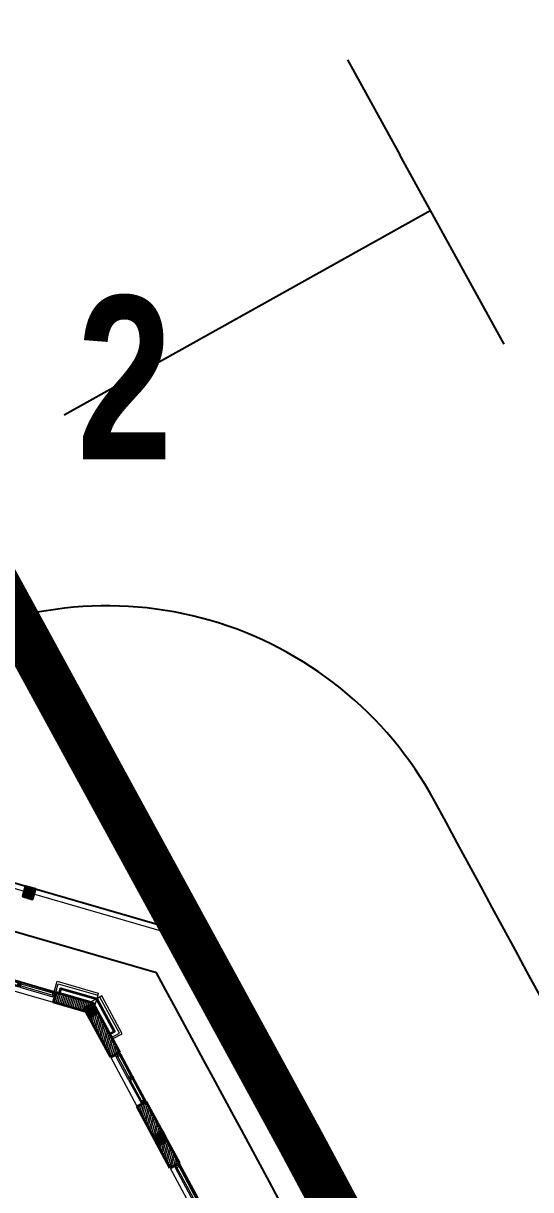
# Model space of a CAD drawing. Header units: millimetres. Extents: x 567980 to 569372, y 2065777 to 2066674.
# Drawn here: x 569135.21 to 569146.09, y 2066350.25 to 2066375.26 of the extents above; entities that cross this region are included whole.
import ezdxf
from ezdxf.xclip import XClip

# ---------------------------------------------------------------- set-up
doc = ezdxf.new("R2010")
doc.units = ezdxf.units.MM
for name, pattern in [('ACAD_ISO10W100', [18.5, 12, -3, 0.5, -3]), ('CENTER', [3, 1.5, -0.5, 0.5, -0.5]), ('HIDDEN', [0.75, 0.5, -0.25])]:
    doc.linetypes.add(name, pattern=pattern)
for name, color, linetype, lineweight in [('A-COT VACH', 2, 'Continuous', 35), ('A-CUA', 25, 'Continuous', 5), ('A-HATCH', 251, 'Continuous', 5), ('A-NET THAY', 125, 'Continuous', 18), ('A-TUONG', 255, 'Continuous', 35), ('boDnv', 54, 'Continuous', 25), ('E- RANH GIOI', 1, 'CENTER', 13)]:
    doc.layers.add(name, color=color, linetype=linetype, lineweight=lineweight)
for name, color, linetype in [('datOlienke', 42, 'Continuous'), ('LogDg', 7, 'Continuous'), ('LoLK', 6, 'Continuous'), ('QH', 7, 'Continuous'), ('QUYEN', 7, 'Continuous'), ('RANHGIOI', 2, 'HIDDEN'), ('TimDg', 222, 'Continuous'), ('ViaHeS', 32, 'Continuous')]:
    doc.layers.add(name, color=color, linetype=linetype)
doc.styles.add('ARIALB', font='', dxfattribs={"width": 0.75})
doc.styles.add('rms', font='romans.shx', dxfattribs={"width": 0.7, "bigfont": 'vns.shx'})
doc.styles.get('ARIALB').set_extended_font_data('.VnArialH', bold=True)
doc.linetypes.add('ADL', pattern='A,0.125,-0.15,["++",rms,S=0.5,R=0,X=0,Y=-0.2245],-1.35,1.125', length=2.75)

# ---------------------------------------------------------------- blocks, each defined once
blk = doc.blocks.new('NEN')
at = {"layer": 'boDnv', "color": 10, "linetype": 'ADL', "ltscale": 0.25}
blk.add_lwpolyline([(447.024, -28.766, 0.001711), (440.579, -16.796), (434.623, -15.073), (276.129, -103.512), (274.235, -109.654), (280.307, -121.793)], format="xyb", close=True, dxfattribs=at)
at = {"layer": 'datOlienke'}
blk.add_lwpolyline([(448.369, -29.161, 0.001887), (441.258, -15.951), (434.5, -13.997), (275.291, -102.834), (273.162, -109.742), (279.88, -123.176)], format="xyb", close=True, dxfattribs=at)
at = {"layer": 'LogDg'}
blk.add_lwpolyline([(462.182, -42.484, 0.004173), (446.541, -13.107, 0.41755), (435.613, -9.94), (272.325, -101.054, 0.401037), (269.068, -111.618), (286.084, -145.639, 0.427514), (297.137, -149.047), (456.991, -59.849, 0.406017), (462.182, -42.484)], format="xyb", dxfattribs=at)
at = {"layer": 'LoLK'}
blk.add_lwpolyline([(441.258, -15.951), (434.5, -13.997), (431.083, -15.903), (440.828, -33.368), (448.369, -29.161, 0.001887)], format="xyb", close=True, dxfattribs=at)
at = {"layer": 'RANHGIOI', "color": 1, "ltscale": 9, "const_width": 1}
blk.add_lwpolyline([(-499.271, -471.636), (-50.48, -321.024, 0.050684), (130.425, -239.135), (301.319, -139.843), (460, -51.299, 0.006594), (435.293, -5.051), (303.078, 234.769), (284.672, 225.077), (-55.993, 76.586), (-56.839, 76.223, -0.005137), (-90.743, 62.093)], format="xyb", dxfattribs=at)
at = {"layer": 'TimDg', "linetype": 'ACAD_ISO10W100', "ltscale": 0.75}
blk.add_lwpolyline([(283.906, 294.402), (445.802, 0.743, -0.007517), (474.039, -52.348), (508.786, -120.117, 0.000278)], format="xyb", dxfattribs=at)
blk.add_lwpolyline([(446.462, -0.451), (260.371, -104.289)], dxfattribs=at)
at = {"layer": 'ViaHeS'}
blk.add_lwpolyline([(441.258, -15.951), (434.5, -13.997), (275.291, -102.834), (273.162, -109.742), (288.93, -141.269), (295.49, -143.229), (301.319, -139.843), (453.888, -54.71), (456.773, -45.088, 0.004151)], format="xyb", close=True, dxfattribs=at)
at = {"layer": 'QH', "style": 'ARIALB', "width": 0.75}
blk.add_text('2', height=3.5, dxfattribs=at).set_placement((438.876, -5.783, -2.251))
blk = doc.blocks.new('NEN A')
at = {"layer": 'datOlienke'}
blk.add_lwpolyline([(7.63, 25, 0.001887), (7.857, 40), (2.908, 45), (-179.409, 45), (-184.635, 40.005), (-185.313, 25)], format="xyb", close=True, dxfattribs=at)
at = {"layer": 'LoLK'}
blk.add_lwpolyline([(7.857, 40), (2.908, 45), (-1.005, 45), (-1.005, 25), (7.63, 25, 0.001887)], format="xyb", close=True, dxfattribs=at)
blk = doc.blocks.new('cot 220')
at = {"layer": 'A-COT VACH'}
h = blk.add_hatch(color=256, dxfattribs=at)
h.dxf.hatch_style = 1
h.paths.add_polyline_path([(110, 110), (-110, 110), (-110, -110), (110, -110)])
blk.add_lwpolyline([(-110, -110), (110, -110), (110, 110), (-110, 110)], close=True, dxfattribs=at)
blk = doc.blocks.new('c a3')
at = {"layer": 'A-NET THAY'}
blk.add_line((-6915, 19890), (-6915, 20000), dxfattribs=at)
at = {"layer": 'A-NET THAY', "ltscale": 100}
for points in [[(0, 20000), (-8635, 20000), (-8862, 5000), (-3913, 0), (0, 0)], [(-110, 19890), (-8527, 19890), (-8752, 5044), (-3867, 110), (-110, 110)]]:
    blk.add_lwpolyline(points, close=True, dxfattribs=at)
at = {"layer": 'QUYEN'}
for points in [[(-8415, 19890, 37.5, 37.5, 0), (-7872, 19346, 0, 0, 0.192739), (-7665, 19890, 0, 0, 1.782882)], [(-6915, 19890, 37.5, 37.5, 0), (-7459, 19346, 0, 0, -0.192739), (-7665, 19890, 0, 0, -1.782882)], [(-3720, 110, 62.5, 62.5, 0), (-2814, 1016, 0, 0, -0.192739), (-2470, 110, 0, 0, -1.782882)], [(-220, 110, 62.5, 62.5, 0), (-1126, 1016, 0, 0, 0.192739), (-1470, 110, 0, 0, 1.782882)]]:
    blk.add_lwpolyline(points, format="xyseb", dxfattribs=at)
at = {"layer": 'A-COT VACH'}
for p in [(-8525, 19890), (-4318, 19890), (-110, 19890), (-3803, 110), (-110, 110)]:
    blk.add_blockref('cot 220', p, dxfattribs=at)
for p, rotation in [((-8616, 14908), 359.332740468468), ((-8694, 10008), 359.332740468468), ((-8751, 5108), 359.332740468468), ((-6309, 2577), 314.7104517885846)]:
    blk.add_blockref('cot 220', p, dxfattribs=dict(at, rotation=rotation))
blk = doc.blocks.new('*U416')
at = {"layer": 'A-CUA', "color": 32}
for points in [[(60, -40), (45, -40), (45, -10), (0, -10), (0, -40), (0, -40), (0, -90), (0, -90), (0, -120), (45, -120), (45, -90), (60, -90)], [(30, -90), (60, -90), (60, -40), (30, -40)], [(793, -90), (763, -90), (763, -40), (793, -40)], [(822, -90), (807, -90), (807, -40), (822, -40), (822, -10), (777, -10), (777, -40), (793, -40), (793, -90), (777, -90), (777, -120), (822, -120)], [(807, -90), (837, -90), (837, -40), (807, -40)], [(1540, -40), (1555, -40), (1555, -10), (1600, -10), (1600, -40), (1600, -40), (1600, -90), (1600, -90), (1600, -120), (1555, -120), (1555, -90), (1540, -90)], [(1570, -90), (1540, -90), (1540, -40), (1570, -40)]]:
    blk.add_lwpolyline(points, close=True, dxfattribs=at)
at = {"layer": 'A-CUA', "color": 37, "lineweight": -2}
for points in [[(45, -10), (777, -10), (777, -40), (45, -40)], [(45, -90), (777, -90), (777, -120), (45, -120)], [(1555, -10), (822, -10), (822, -40), (1555, -40)], [(1555, -90), (822, -90), (822, -120), (1555, -120)]]:
    blk.add_lwpolyline(points, close=True, dxfattribs=at)
blk = doc.blocks.new('*U419')
at = {"layer": 'A-CUA', "color": 32}
for points in [[(60, -40), (45, -40), (45, -10), (0, -10), (0, -40), (0, -40), (0, -90), (0, -90), (0, -120), (45, -120), (45, -90), (60, -90)], [(30, -90), (60, -90), (60, -40), (30, -40)], [(900, -90), (870, -90), (870, -40), (900, -40)], [(930, -90), (915, -90), (915, -40), (930, -40), (930, -10), (885, -10), (885, -40), (900, -40), (900, -90), (885, -90), (885, -120), (930, -120)], [(915, -90), (945, -90), (945, -40), (915, -40)], [(1785, -90), (1755, -90), (1755, -40), (1785, -40)], [(1815, -90), (1800, -90), (1800, -40), (1815, -40), (1815, -10), (1770, -10), (1770, -40), (1785, -40), (1785, -90), (1770, -90), (1770, -120), (1815, -120)], [(1800, -90), (1830, -90), (1830, -40), (1800, -40)], [(2640, -40), (2655, -40), (2655, -10), (2700, -10), (2700, -40), (2700, -40), (2700, -90), (2700, -90), (2700, -120), (2655, -120), (2655, -90), (2640, -90)], [(2670, -90), (2640, -90), (2640, -40), (2670, -40)]]:
    blk.add_lwpolyline(points, close=True, dxfattribs=at)
at = {"layer": 'A-CUA', "color": 37, "lineweight": -2}
for points in [[(45, -10), (885, -10), (885, -40), (45, -40)], [(45, -90), (885, -90), (885, -120), (45, -120)], [(930, -10), (1770, -10), (1770, -40), (930, -40)], [(1770, -90), (930, -90), (930, -120), (1770, -120)], [(2655, -10), (1815, -10), (1815, -40), (2655, -40)], [(2655, -90), (1815, -90), (1815, -120), (2655, -120)]]:
    blk.add_lwpolyline(points, close=True, dxfattribs=at)
blk = doc.blocks.new('*U415')
at = {"layer": 'A-CUA', "color": 32}
for points in [[(60, -40), (45, -40), (45, -10), (0, -10), (0, -40), (0, -40), (0, -90), (0, -90), (0, -120), (45, -120), (45, -90), (60, -90)], [(30, -90), (60, -90), (60, -40), (30, -40)], [(593, -90), (563, -90), (563, -40), (593, -40)], [(622, -90), (607, -90), (607, -40), (622, -40), (622, -10), (577, -10), (577, -40), (593, -40), (593, -90), (577, -90), (577, -120), (622, -120)], [(607, -90), (637, -90), (637, -40), (607, -40)], [(1140, -40), (1155, -40), (1155, -10), (1200, -10), (1200, -40), (1200, -40), (1200, -90), (1200, -90), (1200, -120), (1155, -120), (1155, -90), (1140, -90)], [(1170, -90), (1140, -90), (1140, -40), (1170, -40)]]:
    blk.add_lwpolyline(points, close=True, dxfattribs=at)
at = {"layer": 'A-CUA', "color": 37, "lineweight": -2}
for points in [[(45, -10), (577, -10), (577, -40), (45, -40)], [(45, -90), (577, -90), (577, -120), (45, -120)], [(1155, -10), (622, -10), (622, -40), (1155, -40)], [(1155, -90), (622, -90), (622, -120), (1155, -120)]]:
    blk.add_lwpolyline(points, close=True, dxfattribs=at)
blk = doc.blocks.new('cot gia md a1')
at = {"layer": 'A-NET THAY'}
blk.add_lwpolyline([(880, 0), (880, -190), (0, -190), (0, -110)], dxfattribs=at)
at = {"layer": 'A-TUONG'}
blk.add_lwpolyline([(800, 0), (800, -110), (0, -110), (0, 0)], dxfattribs=at)
blk = doc.blocks.new('tt t1 t3')
at = {"layer": 'A-HATCH'}
h = blk.add_hatch(dxfattribs=at)
h.set_pattern_fill('ANSI31', color=256, scale=300)
h.set_pattern_definition([(45, (4419.76, 16521.29), (-26.5165, 26.5165), [])])
h.paths.add_polyline_path([(4069, 17000), (3250, 17000), (3250, 16780), (3977, 16780), (4494, 16258), (4650, 16412)])
h.paths.add_polyline_path([(6357, 14688), (5776, 15275), (5619, 15121), (6136, 14599), (6119, 13491), (6339, 13488)])
h.paths.add_polyline_path([(6078, 10792), (6298, 10788), (6321, 12288), (6101, 12291)])
h.paths.add_polyline_path([(5986, 4692), (6206, 4689), (6257, 8089), (6038, 8092)])
h.paths.add_polyline_path([(5949, 2220), (5090, 2220), (5090, 2000), (6165, 2000), (6182, 3089), (5962, 3093)])
h.paths.add_polyline_path([(1980, 3120), (2090, 3120), (2090, 3850), (1980, 3850)], flags=17)
h.paths.add_polyline_path([(1980, 3960), (220, 3960), (220, 3850), (2090, 3850), (2090, 4070), (1980, 4070)], flags=17)
h.paths.add_polyline_path([(1980, 4873), (2090, 4873), (2090, 5600), (1980, 5600)], flags=17)
h.paths.add_polyline_path([(370, 4810), (220, 4810), (220, 4700), (480, 4700), (480, 5600), (370, 5600)], flags=17)
h.paths.add_polyline_path([(220, 11560), (110, 11560), (110, 16780), (850, 16780), (850, 17000), (0, 17000), (0, 2000), (2090, 2000), (2090, 2220), (110, 2220), (110, 3850), (220, 3850)])
h = blk.add_hatch(dxfattribs=at)
h.set_pattern_fill('ANSI31', color=256, scale=300)
h.set_pattern_definition([(45, (-220697.46, 370000), (-26.5165043, 26.5165043), [])])
h.paths.add_polyline_path([(6310, 11558), (6090, 11562), (6087, 11342), (6307, 11338)])
at = {"layer": 'A-NET THAY'}
for p, q in [((4494, 16258), (5619, 15121)), ((5776, 15275), (4650, 16412)), ((6101, 12291), (6119, 13491)), ((6321, 12288), (6339, 13488)), ((6078, 10792), (6038, 8092)), ((6257, 8089), (6298, 10788))]:
    blk.add_line(p, q, dxfattribs=at)
at = {"layer": 'A-TUONG'}
for p, q in [((5776, 15275), (5619, 15121)), ((6339, 13488), (6119, 13491)), ((6321, 12288), (6101, 12291)), ((6298, 10788), (6078, 10792))]:
    blk.add_line(p, q, dxfattribs=at)
for points in [[(6339, 13488), (6357, 14688), (5776, 15275)], [(6119, 13491), (6136, 14599), (5619, 15121)], [(6078, 10792), (6101, 12291)], [(6298, 10788), (6321, 12288)]]:
    blk.add_lwpolyline(points, dxfattribs=at)
at = {"layer": 'Defpoints'}
blk.add_lwpolyline([(0, 17000), (0, 2000), (6165, 2000), (6355, 14680), (4069, 17000)], close=True, dxfattribs=at)
at = {"layer": 'A-COT VACH', "xscale": -1}
for p, rotation in [((6245, 14570), 180), ((6198, 11450), 179.1326664538909)]:
    blk.add_blockref('cot 220', p, dxfattribs=dict(at, rotation=rotation))
at = {"layer": 'A-CUA', "xscale": -1}
for name, p, rotation in [('*U416', (5783, 15282), 314.7104517964747), ('*U415', (6331, 12288), 269.1326664538802), ('*U419', (6257, 8089), 269.1326664538802)]:
    blk.add_blockref(name, p, dxfattribs=dict(at, rotation=rotation))
at = {"layer": 'A-NET THAY'}
ref = blk.add_blockref('cot gia md a1', (6390, 14655), dxfattribs=dict(at, rotation=134.7104517933056))
XClip(ref).set_block_clipping_path([(0, -110), (109.9999999991, 0), (919.6847003136, 0), (919.6847003136, -236.7694097849), (0, -236.7694097849)])
ref = blk.add_blockref('cot gia md a1', (6358, 14734), dxfattribs=dict(at, xscale=-1, rotation=89.13266645388958))
XClip(ref).set_block_clipping_path([(0, -110), (109.9999999991, 0), (919.6847003136, 0), (919.6847003136, -236.7694097849), (0, -236.7694097849)])
at = {"layer": 'A-TUONG', "rotation": 180}
blk.add_blockref('c a3', (0, 20000), dxfattribs=at)
blk = doc.blocks.new('MBT1 A')
at = {"layer": 'E- RANH GIOI', "xscale": 0.0009999998000818921, "yscale": 0.0009999998000818921, "zscale": 0.0009999998000818921, "rotation": 6.659343603825372e-09}
blk.add_blockref('tt t1 t3', (-1.005, 25), dxfattribs=at)
at = {"layer": 'LoLK'}
blk.add_blockref('NEN A', (0, 0), dxfattribs=at)

msp = doc.modelspace()

# ---------------------------------------------------------------- linework, layer by layer
at = {"layer": 'RANHGIOI', "color": 1, "ltscale": 9, "const_width": 1}
msp.add_lwpolyline([(568198.209, 2065900.061), (568647.001, 2066050.673, 0.050684), (568827.906, 2066132.562), (568998.799, 2066231.855), (569157.481, 2066320.398, 0.006594), (569132.774, 2066366.646), (569000.559, 2066606.466), (568982.152, 2066596.774), (568641.488, 2066448.283), (568640.642, 2066447.92, -0.005137), (568606.738, 2066433.79)], format="xyb", dxfattribs=at)

# ---------------------------------------------------------------- texts
at = {"layer": 'QH', "style": 'ARIALB', "width": 0.75}
msp.add_text('2', height=3.5, dxfattribs=at).set_placement((569136.357, 2066365.914, -2.251))

# ---------------------------------------------------------------- next in the draw order: block references
at = {"layer": 'boDnv'}
msp.add_blockref('NEN', (568697.481, 2066371.697), dxfattribs=at)

# ---------------------------------------------------------------- next in the draw order: block references
at = {"layer": 'LoLK', "rotation": 29.16129448356799}
msp.add_blockref('MBT1 A', (569151.368, 2066316.987), dxfattribs=at)

doc.saveas('drawing.dxf')
